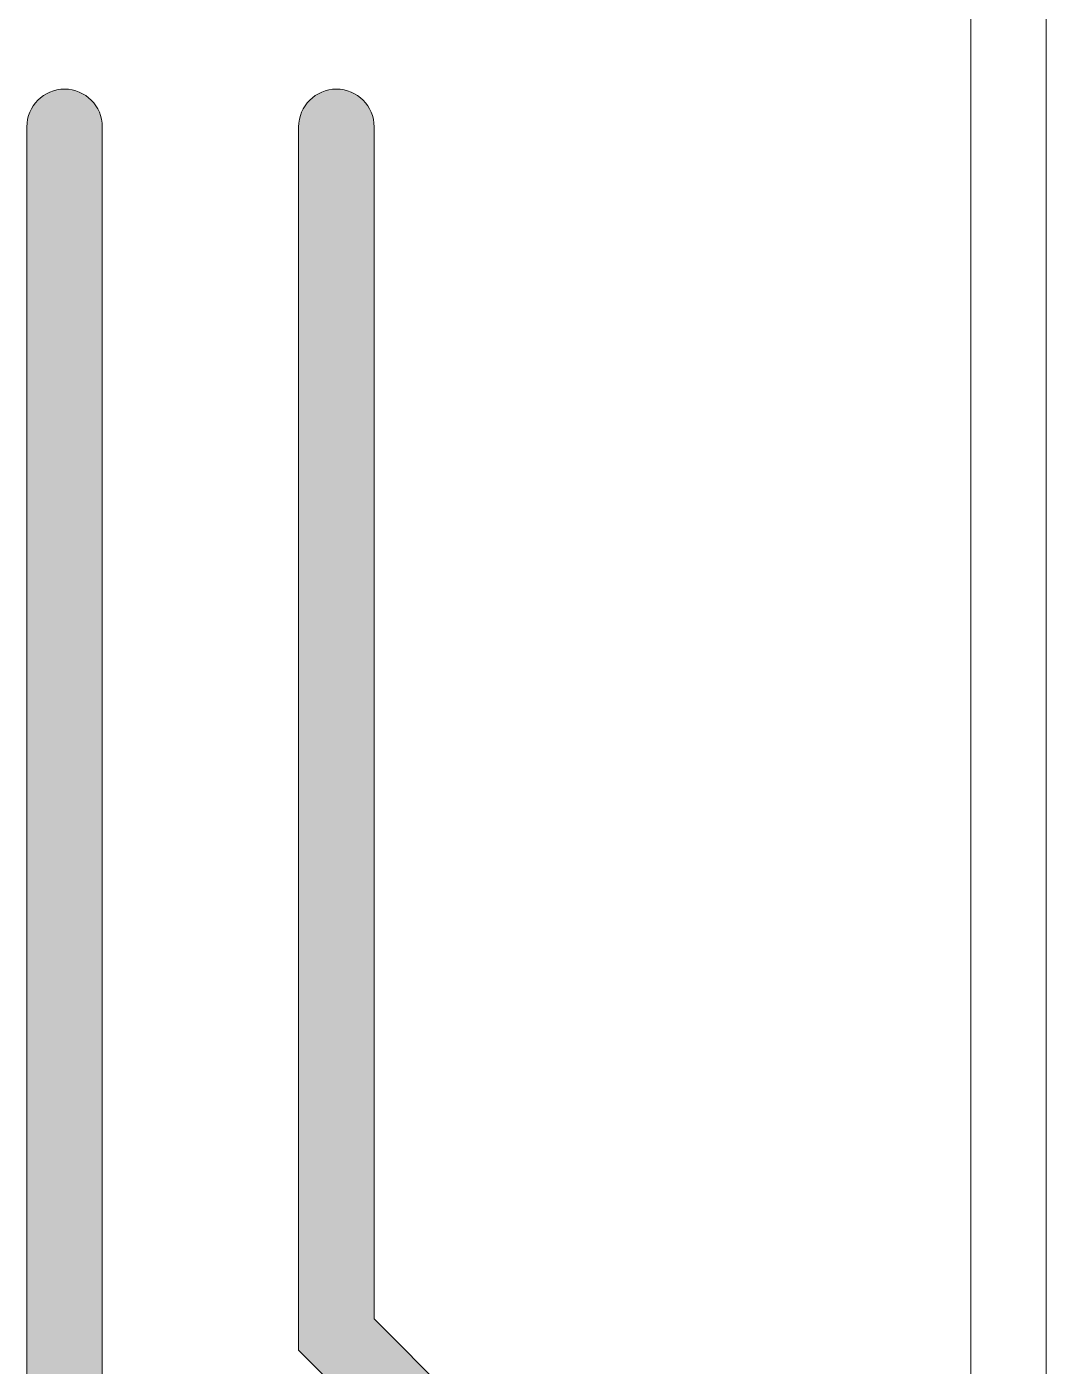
# Model space of a CAD drawing. Extents: x 222 to 1672, y 144 to 807.
# Drawn here: x 467.21 to 473.96, y 467.47 to 476.34 of the extents above; entities that cross this region are included whole.
import ezdxf

# ---------------------------------------------------------------- set-up
doc = ezdxf.new("R2010")
doc.units = 0
doc.header["$LTSCALE"] = 2
doc.header["$MEASUREMENT"] = 0
doc.layers.get('0').update_dxf_attribs({"linetype": 'CONTINUOUS'})
doc.layers.add('DIM', color=7, linetype='CONTINUOUS')

msp = doc.modelspace()

# ---------------------------------------------------------------- hatches: boundary and pattern name
at = {"layer": 'DIM', "lineweight": 5}
h = msp.add_hatch(color=256, dxfattribs=at)
edge = h.paths.add_edge_path(flags=0)
edge.add_line((467.71272, 467.03483), (467.71272, 475.67686))
edge.add_arc((467.46272, 475.67686), 0.25, 0, 180)
edge.add_line((467.21272, 475.67686), (467.21272, 466.82772))
edge.add_line((467.21272, 466.82772), (468.46272, 465.57772))
edge.add_line((468.46272, 465.57772), (468.46272, 466.28483))
edge.add_line((468.46272, 466.28483), (467.71272, 467.03483))
h = msp.add_hatch(color=256, dxfattribs=at)
edge = h.paths.add_edge_path(flags=0)
edge.add_line((469.51272, 467.78042), (469.51272, 475.67686))
edge.add_arc((469.26272, 475.67686), 0.25, 0, 180)
edge.add_line((469.01272, 475.67686), (469.01272, 467.57331))
edge.add_line((469.01272, 467.57331), (472.02082, 464.56521))
edge.add_line((472.02082, 464.56521), (472.02082, 465.27231))
edge.add_line((472.02082, 465.27231), (469.51272, 467.78042))

# ---------------------------------------------------------------- linework, layer by layer
at = {"linetype": 'Continuous', "lineweight": 5}
for p, q in [((473.46272, 380.57686), (473.46272, 476.57686)), ((473.96272, 476.57686), (473.96272, 380.57686)), ((467.21272, 475.67686), (467.21272, 466.82773)), ((467.71272, 467.03483), (467.71272, 475.67686)), ((469.01272, 475.67686), (469.01272, 467.57331)), ((469.51272, 467.78042), (469.51272, 475.67686)), ((472.02082, 465.27231), (469.51272, 467.78042)), ((469.01272, 467.57331), (472.02082, 464.56521))]:
    msp.add_line(p, q, dxfattribs=at)
for centre in [(467.46272, 475.67686), (469.26272, 475.67686)]:
    msp.add_arc(centre, 0.25, 0, 180, dxfattribs=at)

doc.saveas('drawing.dxf')
